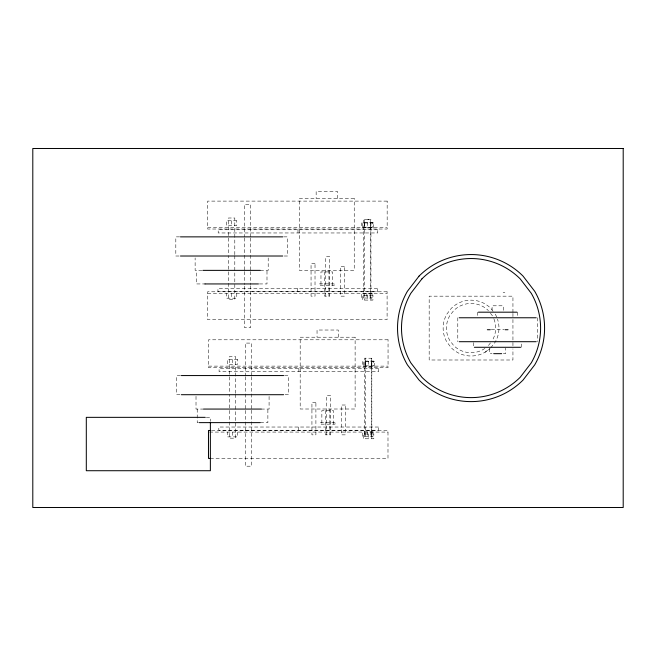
<?xml version="1.0" encoding="UTF-8"?>
<svg xmlns="http://www.w3.org/2000/svg" width="656" height="656" viewBox="0 0 656 656"><rect width="100%" height="100%" fill="white"/><g stroke="black" fill="none" stroke-linecap="round" stroke-linejoin="round"><path stroke-width="0.49" stroke-dasharray="3.28 2.46" d="M488.466 345.499L490.483 342.867M490.803 347.828L495.239 342.038A27.921 27.921 0 0 0 497.502 319.111M485.014 352.264L489.704 348.672L489.704 353.666L492.041 353.666M207.649 227.435L387.163 227.435M179.629 236.865L175.816 236.865L175.816 256.012L179.629 256.012M283.695 236.865L287.508 236.865L287.508 256.012L283.695 256.012M202.015 270.37L195.127 270.37L195.127 257.931M260.334 270.37L268.197 270.37L268.197 257.931M205.812 283.941L196.333 283.941L196.333 270.37M259.391 283.941L266.992 283.941L266.992 270.37M503.111 292.486L504.882 292.486M207.583 293.38L387.097 293.38M491.287 329.73L504.07 329.73M521.528 347.286L521.602 342.629M503.324 353.666L505.661 353.666L505.661 348.197M208.534 366.122L388.049 366.122M180.515 375.56L176.702 375.56L176.702 394.707L180.515 394.707M284.581 375.56L288.402 375.56L288.402 394.707L284.581 394.707M203.77 409.065L196.013 409.065L196.013 395.666M261.219 409.065L269.083 409.065L269.083 395.666M206.304 417.347L210.371 417.347L210.371 421.373M198.448 422.628L197.218 422.628L197.218 409.065M260.399 422.628L267.878 422.628L267.878 409.065M211.535 430.475L387.991 430.475L387.991 458.405L210.51 458.405M209.494 432.074L387.991 432.074M493.074 311.305L490.803 308.336A27.921 27.921 0 0 0 451.312 308.336L446.867 314.117A27.921 27.921 0 0 0 446.867 342.038L451.312 347.828A27.921 27.921 0 0 0 490.147 348.459M490.483 313.289L492.385 315.766A24.633 24.633 0 0 1 493.624 318.226M537.567 317.766L537.567 341.702M517.625 312.182L517.625 316.832M512.943 312.379L512.943 296.168L429.172 296.168L429.172 359.996L512.943 359.996L512.943 348.853M512.943 313.388L512.943 318.455M512.943 319.472L512.943 347.836M503.267 310.354L503.267 305.794L492.098 305.794L492.098 310.026M477.732 312.182L477.732 316.832M473.755 342.629L473.755 347.286M457.79 317.766L457.79 341.702M371.829 438.782L371.829 358.233L364.605 358.176L364.605 436.707L364.572 431.927M371.78 361.645L371.78 366.433M371.624 358.176L371.624 436.707M370.943 300.087L370.943 219.539L364.556 219.539L364.556 300.087M370.96 431.927L370.96 436.707M370.738 298.021L370.738 219.489L363.711 219.489L363.686 298.021M370.689 222.95L370.689 227.739M370.066 293.232L370.066 298.021M368.639 433.993L368.639 438.782M368.492 361.087L368.492 365.876M367.754 295.298L367.754 300.087M367.762 431.927L367.762 436.707M367.598 222.392L367.598 227.181M366.876 293.232L366.876 298.021M365.597 361.645L365.597 366.433M365.449 358.233L365.449 438.782M365.302 361.087L365.4 366.433M364.703 222.95L364.703 227.739M364.408 222.392L364.408 227.181M338.266 337.209L338.266 330.025L317.045 330.025L317.045 337.209M337.373 198.514L337.373 191.331L316.151 191.331L316.151 198.514M333.453 424.17L333.453 410.607L321.858 410.607L321.858 424.17M332.559 285.475L332.559 271.912L320.964 271.912L320.964 285.475M329.837 409.008L329.837 434.854M328.951 270.321L328.951 296.159M326.647 434.854L326.647 395.437L330.632 395.437L330.632 434.854L325.466 434.854L325.466 409.008M325.753 296.159L325.753 256.75L329.747 256.75L329.747 296.159L324.581 296.159L324.581 270.321M298.874 368.459L298.874 371.649M298.611 427.031L298.611 430.229M297.988 229.772L297.988 232.962M297.726 288.345L297.726 291.535M251.642 375.65L251.642 343.088L245.262 343.088L245.262 375.65M251.642 376.667L251.642 409.221M251.642 410.238L251.642 466.195L245.262 466.195L245.262 410.238M250.756 236.955L250.756 204.401L244.368 204.401L244.368 236.955M250.756 237.972L250.756 270.534M250.756 271.551L250.756 284.778M250.756 285.795L250.756 327.508L244.368 327.508L244.368 285.795M245.262 376.667L245.262 409.221M244.368 237.972L244.368 270.534M244.368 271.551L244.368 284.778M237.661 432.099L237.661 436.888L227.296 436.888L227.296 432.099M236.775 293.404L236.775 298.193L226.41 298.193L226.41 293.404M235.684 393.354L235.684 356.684L229.305 356.684L229.305 393.354M235.684 394.379L235.684 438.175L229.305 438.175L229.305 394.379M234.799 254.667L234.799 217.997L228.411 217.997L228.411 254.667M234.799 255.684L234.799 299.489L228.411 299.489L228.411 255.684M232.478 359.463L232.478 364.252M232.478 432.099L232.478 436.888M231.584 220.777L231.584 225.557M231.593 293.404L231.593 298.193M495.239 314.117A27.921 27.921 0 0 1 497.191 318.25M493.984 319.087A24.633 24.633 0 0 1 492.385 340.398M484.923 348.434A24.633 24.633 0 0 1 453.64 345.499L449.721 340.398A24.633 24.633 0 0 1 449.721 315.766L453.64 310.665A24.633 24.633 0 0 1 488.466 310.665M354.232 198.514L299.3 198.514L299.3 270.321L354.232 270.321L354.232 198.514M387.163 201.105L207.649 201.105L207.649 229.026L387.163 229.026L387.163 201.105M236.767 220.777L226.402 220.777L226.402 225.557L236.767 225.557L236.767 220.777M372.78 222.392L362.424 222.392L362.424 227.181L372.78 227.181L372.78 222.392M373.682 222.95L361.718 222.95L361.718 227.739L373.682 227.739L373.682 222.95M377.766 229.772L218.202 229.772L218.202 232.962L377.766 232.962L377.766 229.772M315.019 263.605L311.051 263.605L311.051 296.159L315.019 296.159L315.019 263.605M344.457 266.32L340.472 266.32L340.472 296.159L344.457 296.159L344.457 266.32M334.166 283.884L319.365 283.884L319.365 285.475L334.166 285.475L334.166 283.884M377.503 288.345L217.94 288.345L217.94 291.535L377.503 291.535L377.503 288.345M387.097 291.789L207.583 291.789L207.583 319.71L387.097 319.71L387.097 291.789M372.059 293.232L361.694 293.232L361.694 298.021L372.059 298.021L372.059 293.232M372.936 295.298L362.571 295.298L362.571 300.087L372.936 300.087L372.936 295.298M355.117 337.209L300.186 337.209L300.186 409.008L355.117 409.008L355.117 337.209M388.049 339.792L208.534 339.792L208.534 367.721L388.049 367.721L388.049 339.792M237.652 359.463L227.296 359.463L227.296 364.252L237.652 364.252L237.652 359.463M373.674 361.087L363.309 361.087L363.309 365.876L373.674 365.876L373.674 361.087M374.568 361.645L362.604 361.645L362.604 366.433L374.568 366.433L374.568 361.645M378.66 368.459L219.088 368.459L219.088 371.649L378.66 371.649L378.66 368.459M315.905 402.3L311.936 402.3L311.936 434.854L315.905 434.854L315.905 402.3M345.351 405.014L341.358 405.014L341.358 434.854L345.351 434.854L345.351 405.014M335.052 422.571L320.251 422.571L320.251 424.17L335.052 424.17L335.052 422.571M378.397 427.031L218.825 427.031L218.825 430.229L378.397 430.229L378.397 427.031M372.944 431.927L362.579 431.927L362.579 436.707L372.944 436.707L372.944 431.927M373.822 433.993L363.457 433.993L363.457 438.782L373.822 438.782L373.822 433.993"/><path stroke-width="0.98" d="M180.449 236.865L282.761 236.865M180.449 256.012L282.761 256.012M202.868 270.37L260.342 270.37M204.746 283.941L258.456 283.941M478.413 312.182L516.944 312.182M459.151 317.766L536.214 317.766M487.351 329.73L490.303 329.73M505.054 329.73L508.006 329.73M459.151 341.702L536.214 341.702M474.378 347.286L520.593 347.286M493.689 353.666L501.668 353.666M181.335 375.56L283.646 375.56M181.335 394.707L283.646 394.707M203.754 409.065L261.227 409.065M205.287 417.347L86.305 417.347L86.305 470.721L210.371 470.721L210.371 422.382M199.276 422.628L260.276 422.628M210.51 430.475L208.477 430.475L208.477 458.405L210.51 458.405M419.061 276.094L407.384 291.321A73.521 73.521 0 0 0 407.384 364.843L419.061 380.07A73.521 73.521 0 0 0 523.045 380.07L534.73 364.843A73.521 73.521 0 0 0 534.73 291.321L523.045 276.094A73.521 73.521 0 0 0 419.061 276.094M421.882 278.907L410.828 293.306A69.544 69.544 0 0 0 410.828 362.85L421.882 377.249A69.544 69.544 0 0 0 520.224 377.249L531.278 362.85A69.544 69.544 0 0 0 531.278 293.306L520.224 278.907A69.544 69.544 0 0 0 421.882 278.907M623.2 148.486L32.8 148.486L32.8 507.514L623.2 507.514L623.2 148.486"/></g></svg>
